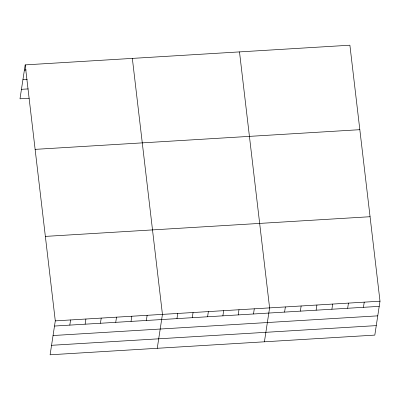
<?xml version="1.0" encoding="UTF-8"?>
<svg xmlns="http://www.w3.org/2000/svg" width="400" height="400" viewBox="0 0 400 400"><rect width="100%" height="100%" fill="white"/><g stroke="black" fill="none" stroke-linecap="round" stroke-linejoin="round"><path stroke-width="0.6" d="M25.19 64.89L55.295 320.875L50.105 354.79L374.81 335.11L380 301.195L349.895 45.21L25.19 64.89L20 98.805L29.185 98.25M69.81 325.115L70.6 319.95M85.12 324.185L85.91 319.02M100.425 323.26L101.215 318.095M115.735 322.33L116.525 317.165M131.04 321.405L131.83 316.235M146.35 320.475L147.14 315.31M157.255 348.295L162.445 314.38L132.345 58.395M176.965 318.62L177.755 313.455M192.27 317.69L193.06 312.525M207.58 316.765L208.37 311.6M222.885 315.835L223.675 310.67M238.195 314.91L238.985 309.74M253.5 313.98L254.29 308.815M264.41 341.8L269.6 307.885L239.495 51.9M284.58 312.095L285.37 306.93M300.35 311.14L301.145 305.975M316.125 310.185L316.915 305.02M331.895 309.23L332.685 304.06M347.665 308.27L348.455 303.105M363.44 307.315L364.23 302.15M24.4 70.06L26.235 69.945M22.945 79.545L27.235 79.285M21.45 89.32L28.185 88.91M35.125 149.365L359.83 129.685M45.36 236.4L370.065 216.72M55.295 320.875L380 301.195M54.505 326.045L379.21 306.36M53.05 335.53L377.76 315.845M51.555 345.305L376.26 325.62"/></g></svg>
